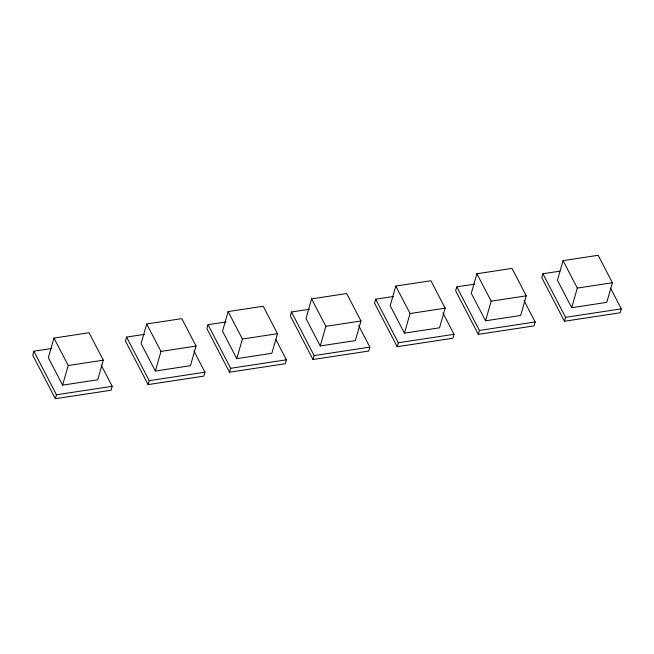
<?xml version="1.0" encoding="UTF-8"?>
<svg xmlns="http://www.w3.org/2000/svg" width="654" height="654" viewBox="0 0 654 654"><rect width="100%" height="100%" fill="white"/><g stroke="black" fill="none" stroke-linecap="round" stroke-linejoin="round"><path stroke-width="0.98" d="M51.74 348.468L33.828 351.19L32.7 355.114L55.345 398.703L111.082 390.225L112.21 386.301L101.117 364.948M53.963 338.077L48.339 357.689L62.596 385.132L97.691 379.794L103.316 360.182L89.058 332.739L53.963 338.077L68.22 365.521L62.596 385.132M55.345 398.703L56.473 394.779L33.828 351.19M144.485 334.358L126.574 337.08L125.445 341.004L148.098 384.593L203.827 376.115L204.955 372.191L193.862 350.838M146.709 323.967L141.084 343.579L155.35 371.031L190.437 365.692L196.061 346.072L181.804 318.629L146.709 323.967L160.974 351.411L155.35 371.031M148.098 384.593L149.218 380.669L126.574 337.08M225.916 321.972L208.005 324.695L206.877 328.619L229.529 372.208L285.258 363.73L286.387 359.806L275.751 339.344M228.14 311.582L222.515 331.194L236.781 358.637L271.868 353.299L277.492 333.687L263.235 306.244L228.14 311.582L242.405 339.025L236.781 358.637M229.529 372.208L230.649 368.284L208.005 324.695M309.391 309.277L291.471 311.999L290.351 315.923L312.996 359.512L368.733 351.034L369.853 347.111L358.76 325.757M311.615 298.886L305.99 318.498L320.247 345.941L355.343 340.603L360.967 320.991L346.702 293.548L311.615 298.886L325.872 326.33L320.247 345.941M312.996 359.512L314.124 355.588L291.471 311.999M393.577 296.466L375.666 299.189L374.538 303.113L397.191 346.702L452.92 338.224L454.048 334.3L442.954 312.955M395.809 286.076L390.185 305.696L404.442 333.139L439.529 327.801L445.153 308.189L430.896 280.738L395.809 286.076L410.066 313.519L404.442 333.139M397.191 346.702L398.311 342.778L375.666 299.189M474.69 284.13L456.778 286.853L455.65 290.777L478.303 334.366L534.032 325.888L535.16 321.964L524.067 300.611M476.913 273.74L471.289 293.352L485.554 320.803L520.641 315.465L526.266 295.845L512.008 268.402L476.913 273.74L491.179 301.183L485.554 320.803M478.303 334.366L479.423 330.442L456.778 286.853M559.84 271.173L542.918 273.748L541.79 277.672L564.443 321.261L620.172 312.784L621.3 308.86L610.673 288.398M563.061 260.635L557.437 280.255L571.694 307.699L606.781 302.361L612.406 282.749L598.148 255.297L563.061 260.635L577.319 288.079L571.694 307.699M564.443 321.261L565.563 317.337L542.918 273.748M68.22 365.521L103.316 360.182M160.974 351.411L196.061 346.072M242.405 339.025L277.492 333.687M325.872 326.33L360.967 320.991M410.066 313.519L445.153 308.189M491.179 301.183L526.266 295.845M577.319 288.079L612.406 282.749M56.473 394.779L112.21 386.301M149.218 380.669L204.955 372.191M230.649 368.284L286.387 359.806M314.124 355.588L369.853 347.111M398.311 342.778L454.048 334.3M479.423 330.442L535.16 321.964M565.563 317.337L621.3 308.86"/></g></svg>
